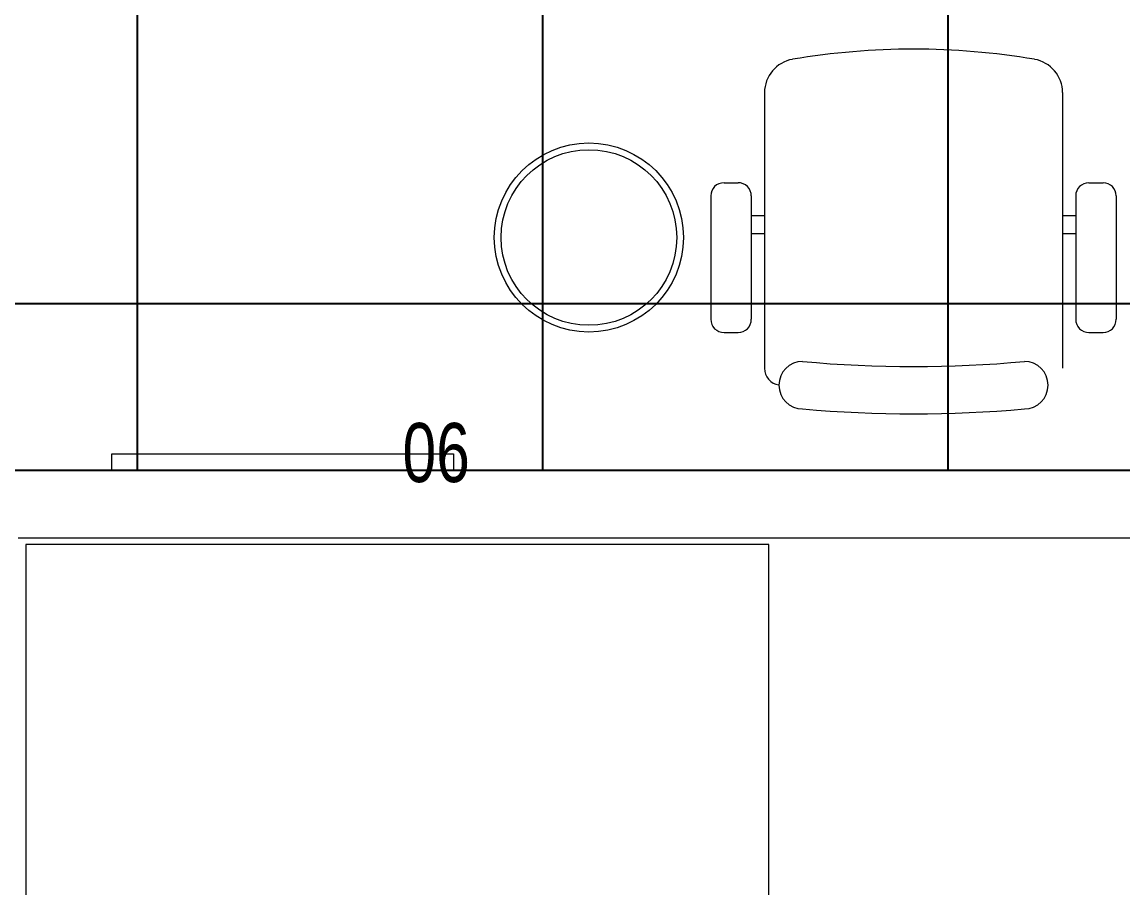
# Model space of a CAD drawing. Header units: inches. Extents: x -12418 to 472786, y -29325 to 19878.
# Drawn here: x 46588 to 48218, y -7465 to -6183 of the extents above; entities that cross this region are included whole.
import ezdxf

# ---------------------------------------------------------------- set-up
doc = ezdxf.new("R2010")
doc.units = ezdxf.units.IN
doc.header["$LTSCALE"] = 25
doc.header["$MEASUREMENT"] = 0
doc.linetypes.add('DASHDOT', pattern=[25.4, 12.7, -6.35, 0, -6.35])
doc.layers.get('0').update_dxf_attribs({"color": 8})
for name, color, linetype, lineweight in [('00-Ground Floor$0$72_EGR_EQP_TAG', 142, 'Continuous', 5), ('00-Ground Floor$0$LOADING', 253, 'Continuous', 5), ('00-Ground Floor$0$NEW Wall', 166, 'Continuous', 5), ('00-Ground Floor$0$Walls', 251, 'Continuous', 5), ('E-LITE-CLNG-CNDT', 6, 'DASHDOT', 35)]:
    doc.layers.add(name, color=color, linetype=linetype, lineweight=lineweight)
doc.layers.add('00-Ground Floor$0$False Ceiling', color=251, linetype='Continuous')
doc.styles.add('00-Ground Floor$0$X3G_ENTITY_257CFD', font='swisscl.ttf', dxfattribs={"height": 200})

# ---------------------------------------------------------------- blocks, each defined once
blk = doc.blocks.new('00-Ground Floor$0$WM00001-P')
at = {"layer": '00-Ground Floor$0$LOADING'}
for radius in [0.14, 0.13]:
    blk.add_circle((0, 0), radius, dxfattribs=at)
blk = doc.blocks.new('*X69')
at = {"color": 0}
for p, q in [((5, 3), (5, 3)), ((5, 3), (5, 3)), ((5, 3), (5, 3)), ((5, 3), (5, 3)), ((5, 3), (5, 3)), ((5, 3), (5, 3)), ((5, 3), (5, 3)), ((5, 3), (5, 3)), ((5, 3), (5, 3)), ((5, 3), (5, 3)), ((5, 3), (5, 3)), ((5, 3), (5, 3)), ((5, 3), (5, 3)), ((5, 3), (5, 3)), ((5, 3), (5, 3)), ((5, 3), (5, 3)), ((5, 3), (5, 3)), ((5, 3), (5, 3)), ((5, 3), (5, 3)), ((5, 3), (5, 3)), ((5, 3), (5, 3)), ((5, 3), (5, 3)), ((5, 3), (5, 3)), ((5, 3), (5, 3)), ((5, 3), (5, 3)), ((5, 3), (5, 3)), ((5, 3), (5, 3)), ((5, 3), (5, 3)), ((5, 3), (5, 3)), ((5, 3), (5, 3)), ((5, 3), (5, 3)), ((5, 3), (5, 3)), ((5, 3), (5, 3)), ((5, 3), (5, 3)), ((5, 3), (5, 3)), ((5, 3), (5, 3)), ((5, 3), (5, 3)), ((5, 3), (5, 3)), ((5, 3), (5, 3)), ((5, 3), (5, 3)), ((5, 3), (5, 3)), ((5, 3), (5, 3)), ((5, 3), (5, 3)), ((5, 3), (5, 3)), ((5, 3), (5, 3)), ((5, 3), (5, 3)), ((5, 3), (5, 3)), ((5, 3), (5, 3)), ((5, 3), (5, 3)), ((5, 3), (5, 3)), ((5, 3), (5, 3)), ((5, 3), (5, 3)), ((5, 3), (5, 3)), ((5, 3), (5, 3)), ((5, 3), (5, 3)), ((5, 3), (5, 3)), ((5, 3), (5, 3)), ((5, 3), (5, 3)), ((5, 3), (5, 3)), ((5, 3), (5, 3)), ((5, 3), (5, 3)), ((5, 3), (5, 3)), ((5, 3), (5, 3)), ((5, 3), (5, 3)), ((5, 3), (5, 3)), ((5, 3), (5, 3)), ((6, 3), (5, 3)), ((5, 3), (5, 3)), ((6, 3), (5, 3)), ((5, 3), (5, 3)), ((6, 3), (5, 3)), ((5, 3), (5, 3)), ((6, 3), (5, 3)), ((5, 3), (5, 3)), ((5, 3), (5, 3)), ((5, 3), (5, 3)), ((5, 3), (5, 3)), ((5, 3), (5, 3)), ((5, 3), (5, 3)), ((5, 3), (5, 3)), ((5, 3), (5, 3)), ((5, 3), (5, 3)), ((5, 3), (5, 3)), ((5, 3), (5, 3)), ((5, 3), (5, 3)), ((5, 3), (5, 3)), ((5, 3), (5, 3)), ((5, 3), (5, 3)), ((5, 3), (5, 3)), ((5, 3), (5, 3)), ((5, 3), (5, 3)), ((5, 3), (5, 3)), ((5, 3), (5, 3)), ((5, 3), (5, 3)), ((5, 3), (5, 3)), ((5, 3), (5, 3)), ((6, 3), (6, 3)), ((6, 3), (6, 3)), ((6, 3), (6, 3)), ((6, 3), (6, 3)), ((6, 3), (6, 3)), ((6, 3), (6, 3)), ((6, 3), (6, 3)), ((6, 3), (6, 3)), ((6, 3), (6, 3)), ((6, 3), (6, 3)), ((6, 3), (6, 3)), ((6, 3), (6, 3)), ((6, 3), (6, 3)), ((6, 3), (6, 3)), ((6, 3), (6, 3)), ((6, 3), (6, 3)), ((6, 3), (6, 3)), ((6, 3), (6, 3)), ((6, 3), (6, 3)), ((6, 3), (6, 3)), ((6, 3), (6, 3)), ((6, 3), (6, 3)), ((6, 3), (6, 3)), ((6, 3), (6, 3)), ((6, 3), (6, 3)), ((6, 3), (6, 3)), ((6, 3), (6, 3)), ((6, 3), (6, 3)), ((6, 3), (6, 3)), ((6, 3), (6, 3)), ((6, 3), (6, 3)), ((6, 3), (6, 3)), ((6, 3), (6, 3)), ((6, 3), (6, 3)), ((6, 3), (6, 3)), ((6, 3), (6, 3)), ((6, 3), (6, 3)), ((6, 3), (6, 3)), ((6, 3), (6, 3)), ((6, 3), (6, 3)), ((6, 3), (6, 3)), ((6, 3), (6, 3)), ((6, 3), (6, 3)), ((6, 3), (6, 3)), ((6, 3), (6, 3)), ((6, 3), (6, 3)), ((6, 3), (6, 3)), ((6, 3), (6, 3)), ((6, 3), (6, 3)), ((6, 3), (6, 3)), ((6, 3), (6, 3)), ((6, 3), (6, 3)), ((6, 3), (6, 3)), ((6, 3), (6, 3)), ((6, 3), (6, 3)), ((6, 3), (6, 3)), ((6, 3), (6, 3)), ((6, 3), (6, 3)), ((6, 3), (6, 3)), ((6, 3), (6, 3)), ((6, 3), (6, 3)), ((6, 3), (6, 3)), ((6, 3), (6, 3)), ((6, 3), (6, 3)), ((6, 3), (6, 3)), ((6, 3), (6, 3)), ((6, 3), (6, 3)), ((6, 3), (6, 3)), ((6, 3), (6, 3)), ((6, 3), (6, 3)), ((6, 3), (6, 3)), ((6, 3), (6, 3)), ((6, 3), (6, 3)), ((6, 3), (6, 3)), ((6, 3), (6, 3)), ((6, 3), (6, 3)), ((6, 3), (6, 3)), ((6, 3), (6, 3)), ((6, 3), (6, 3)), ((6, 3), (6, 3)), ((6, 3), (6, 3)), ((6, 3), (6, 3)), ((6, 3), (6, 3)), ((6, 3), (6, 3)), ((6, 3), (6, 3)), ((6, 3), (6, 3)), ((6, 3), (6, 3)), ((6, 3), (6, 3)), ((6, 3), (6, 3)), ((6, 3), (6, 3)), ((6, 3), (6, 3)), ((6, 3), (6, 3)), ((6, 3), (6, 3)), ((6, 3), (6, 3)), ((6, 3), (6, 3)), ((6, 3), (6, 3)), ((6, 3), (6, 3)), ((6, 3), (6, 3)), ((6, 3), (6, 3)), ((6, 3), (6, 3)), ((6, 3), (6, 3)), ((6, 3), (6, 3)), ((6, 3), (6, 3)), ((6, 3), (6, 3)), ((6, 3), (6, 3)), ((6, 3), (6, 3)), ((6, 3), (6, 3)), ((6, 3), (6, 3)), ((6, 3), (6, 3)), ((6, 3), (6, 3)), ((6, 3), (6, 3)), ((6, 3), (6, 3)), ((6, 3), (6, 3)), ((6, 3), (6, 3)), ((6, 3), (6, 3)), ((6, 3), (6, 3)), ((6, 3), (6, 3)), ((6, 3), (6, 3)), ((6, 3), (6, 3)), ((6, 3), (6, 3)), ((6, 3), (6, 3)), ((6, 3), (6, 3)), ((6, 3), (6, 3)), ((6, 3), (6, 3)), ((6, 3), (6, 3)), ((6, 3), (6, 3)), ((6, 3), (6, 3)), ((6, 3), (6, 3)), ((6, 3), (6, 3)), ((6, 3), (6, 3)), ((6, 3), (6, 3)), ((6, 3), (6, 3)), ((6, 3), (6, 3)), ((6, 3), (6, 3)), ((6, 3), (6, 3)), ((6, 3), (6, 3)), ((6, 3), (6, 3)), ((6, 3), (6, 3)), ((6, 3), (6, 3)), ((6, 3), (6, 3)), ((6, 3), (6, 3)), ((6, 3), (6, 3)), ((6, 3), (6, 3)), ((6, 3), (6, 3)), ((6, 3), (6, 3)), ((6, 3), (6, 3)), ((6, 3), (6, 3)), ((6, 3), (6, 3)), ((6, 3), (6, 3)), ((6, 3), (6, 3)), ((6, 3), (6, 3)), ((6, 3), (6, 3)), ((6, 3), (6, 3)), ((6, 3), (6, 3)), ((6, 3), (6, 3)), ((6, 3), (6, 3)), ((6, 3), (6, 3)), ((6, 3), (6, 3)), ((6, 3), (6, 3)), ((6, 3), (6, 3)), ((6, 3), (6, 3)), ((6, 3), (6, 3)), ((6, 3), (6, 3)), ((6, 3), (6, 3)), ((6, 3), (6, 3)), ((6, 3), (6, 3)), ((6, 3), (6, 3)), ((6, 3), (6, 3)), ((6, 3), (6, 3)), ((6, 3), (6, 3)), ((6, 3), (6, 3)), ((6, 3), (6, 3)), ((6, 3), (6, 3)), ((6, 3), (6, 3)), ((6, 3), (6, 3)), ((6, 3), (6, 3)), ((6, 3), (6, 3)), ((6, 3), (6, 3)), ((6, 3), (6, 3)), ((6, 3), (6, 3)), ((6, 3), (6, 3)), ((6, 3), (6, 3)), ((6, 3), (6, 3)), ((6, 3), (6, 3)), ((6, 3), (6, 3)), ((6, 3), (6, 3)), ((6, 3), (6, 3)), ((6, 3), (6, 3)), ((6, 3), (6, 3)), ((6, 3), (6, 3)), ((6, 3), (6, 3)), ((6, 3), (6, 3)), ((6, 3), (6, 3)), ((6, 3), (6, 3)), ((6, 3), (6, 3)), ((6, 3), (6, 3)), ((6, 3), (6, 3)), ((6, 3), (6, 3)), ((6, 3), (6, 3)), ((6, 3), (6, 3)), ((6, 3), (6, 3)), ((6, 3), (6, 3)), ((6, 3), (6, 3)), ((6, 3), (6, 3)), ((6, 3), (5, 3)), ((6, 3), (5, 3)), ((6, 3), (5, 3)), ((6, 3), (5, 3)), ((6, 3), (5, 3)), ((6, 3), (6, 3)), ((6, 3), (6, 3)), ((6, 3), (6, 3)), ((6, 3), (6, 3)), ((6, 3), (6, 3)), ((6, 3), (6, 3)), ((6, 3), (6, 3)), ((6, 3), (6, 3)), ((6, 3), (6, 3)), ((6, 3), (6, 3)), ((6, 3), (6, 3)), ((6, 3), (6, 3)), ((6, 3), (6, 3)), ((6, 3), (6, 3)), ((6, 3), (6, 3)), ((6, 3), (6, 3)), ((6, 3), (6, 3)), ((6, 3), (6, 3)), ((6, 3), (6, 3)), ((6, 3), (6, 3)), ((6, 3), (6, 3)), ((6, 3), (6, 3)), ((6, 3), (6, 3)), ((6, 3), (6, 3)), ((6, 3), (6, 3)), ((6, 3), (6, 3)), ((6, 3), (6, 3)), ((6, 3), (6, 3)), ((6, 3), (6, 3)), ((6, 3), (6, 3)), ((6, 3), (6, 3)), ((6, 3), (6, 3)), ((6, 3), (6, 3)), ((6, 3), (6, 3)), ((6, 3), (6, 3)), ((6, 3), (6, 3)), ((6, 3), (6, 3)), ((6, 3), (6, 3)), ((6, 3), (6, 3)), ((6, 3), (6, 3)), ((6, 3), (6, 3)), ((6, 3), (6, 3)), ((6, 3), (6, 3)), ((6, 3), (6, 3)), ((6, 3), (6, 3)), ((6, 3), (6, 3)), ((6, 3), (6, 3)), ((6, 3), (6, 3)), ((6, 3), (6, 3)), ((6, 3), (6, 3)), ((6, 3), (6, 3)), ((6, 3), (6, 3)), ((6, 3), (6, 3)), ((6, 3), (6, 3)), ((6, 3), (6, 3)), ((6, 3), (6, 3)), ((6, 3), (6, 3)), ((6, 3), (6, 3)), ((6, 3), (6, 3)), ((6, 3), (6, 3)), ((6, 3), (6, 3)), ((6, 3), (6, 3)), ((6, 3), (6, 3)), ((6, 3), (6, 3)), ((6, 3), (6, 3)), ((6, 3), (6, 3)), ((6, 3), (6, 3)), ((6, 3), (6, 3)), ((6, 3), (6, 3)), ((6, 3), (6, 3)), ((6, 3), (6, 3)), ((6, 3), (6, 3)), ((6, 3), (6, 3)), ((6, 3), (6, 3)), ((6, 3), (6, 3)), ((6, 3), (6, 3)), ((6, 3), (6, 3)), ((6, 3), (6, 3)), ((6, 3), (6, 3)), ((6, 3), (6, 3)), ((6, 3), (6, 3)), ((6, 3), (6, 3)), ((6, 3), (6, 3)), ((6, 3), (6, 3)), ((6, 3), (6, 3)), ((6, 3), (6, 3)), ((6, 3), (6, 3)), ((6, 3), (6, 3)), ((6, 3), (6, 3)), ((6, 3), (6, 3)), ((6, 3), (6, 3)), ((6, 3), (6, 3)), ((6, 3), (6, 3)), ((6, 3), (6, 3)), ((6, 3), (6, 3)), ((6, 3), (6, 3)), ((6, 3), (6, 3)), ((6, 3), (6, 3)), ((6, 3), (6, 3)), ((6, 3), (6, 3)), ((6, 3), (6, 3)), ((6, 3), (6, 3)), ((6, 3), (6, 3)), ((6, 3), (6, 3)), ((6, 3), (6, 3)), ((6, 3), (6, 3)), ((6, 3), (6, 3)), ((6, 3), (6, 3)), ((6, 3), (6, 3)), ((6, 3), (6, 3)), ((6, 3), (6, 3)), ((6, 3), (6, 3)), ((6, 3), (6, 3)), ((6, 3), (6, 3)), ((6, 3), (6, 3)), ((6, 3), (6, 3)), ((6, 3), (6, 3)), ((6, 3), (6, 3)), ((6, 3), (6, 3)), ((6, 3), (6, 3)), ((6, 3), (6, 3)), ((6, 3), (6, 3)), ((6, 3), (6, 3)), ((6, 3), (6, 3)), ((6, 3), (6, 3)), ((6, 3), (6, 3)), ((6, 3), (6, 3)), ((6, 3), (6, 3)), ((6, 3), (6, 3)), ((6, 3), (6, 3)), ((6, 3), (6, 3)), ((6, 3), (6, 3)), ((6, 3), (6, 3)), ((6, 3), (6, 3)), ((6, 3), (6, 3)), ((6, 3), (6, 3)), ((6, 3), (6, 3)), ((6, 3), (6, 3)), ((6, 3), (6, 3)), ((6, 3), (6, 3)), ((6, 3), (6, 3)), ((6, 3), (6, 3)), ((6, 3), (6, 3)), ((6, 3), (6, 3)), ((6, 3), (6, 3)), ((6, 3), (6, 3)), ((6, 3), (6, 3)), ((6, 3), (6, 3)), ((6, 3), (6, 3)), ((6, 3), (6, 3)), ((6, 3), (6, 3)), ((6, 3), (6, 3)), ((6, 3), (6, 3)), ((6, 3), (6, 3)), ((6, 3), (6, 3)), ((6, 3), (6, 3)), ((6, 3), (6, 3)), ((6, 3), (6, 3)), ((6, 3), (6, 3)), ((6, 3), (6, 3)), ((6, 3), (6, 3)), ((6, 3), (6, 3)), ((6, 3), (6, 3)), ((6, 3), (6, 3)), ((6, 3), (6, 3)), ((6, 3), (6, 3)), ((6, 3), (6, 3)), ((6, 3), (6, 3)), ((6, 3), (6, 3)), ((6, 3), (6, 3)), ((6, 3), (6, 3)), ((6, 3), (6, 3)), ((6, 3), (6, 3)), ((6, 3), (6, 3)), ((6, 3), (6, 3)), ((6, 3), (6, 3)), ((6, 3), (6, 3)), ((6, 3), (6, 3)), ((6, 3), (6, 3)), ((6, 3), (6, 3)), ((6, 3), (6, 3)), ((6, 3), (6, 3)), ((6, 3), (6, 3)), ((6, 3), (6, 3)), ((6, 3), (6, 3)), ((6, 3), (6, 3)), ((6, 3), (6, 3)), ((6, 3), (6, 3)), ((6, 3), (6, 3)), ((6, 3), (6, 3)), ((6, 3), (6, 3)), ((6, 3), (6, 3)), ((6, 3), (6, 3)), ((6, 3), (6, 3)), ((6, 3), (6, 3)), ((6, 3), (6, 3)), ((6, 3), (6, 3)), ((6, 3), (6, 3)), ((6, 3), (6, 3)), ((6, 3), (6, 3)), ((6, 3), (6, 3)), ((6, 3), (6, 3)), ((6, 3), (6, 3)), ((6, 3), (6, 3)), ((6, 3), (6, 3)), ((6, 3), (6, 3)), ((6, 3), (6, 3)), ((6, 3), (6, 3)), ((6, 3), (6, 3)), ((6, 3), (6, 3)), ((6, 3), (6, 3)), ((6, 3), (6, 3)), ((6, 3), (6, 3)), ((6, 3), (6, 3)), ((6, 3), (6, 3)), ((6, 3), (6, 3)), ((6, 3), (6, 3)), ((6, 3), (6, 3)), ((6, 3), (6, 3)), ((6, 3), (6, 3)), ((6, 3), (6, 3)), ((6, 3), (6, 3)), ((6, 3), (6, 3)), ((6, 3), (6, 3)), ((6, 3), (6, 3)), ((6, 3), (6, 3)), ((6, 3), (6, 3)), ((6, 3), (6, 3)), ((6, 3), (6, 3)), ((6, 3), (6, 3)), ((6, 3), (6, 3)), ((6, 3), (6, 3)), ((6, 3), (6, 3)), ((6, 3), (6, 3)), ((6, 3), (6, 3)), ((6, 3), (6, 3)), ((6, 3), (6, 3)), ((6, 3), (6, 3)), ((6, 3), (6, 3)), ((6, 3), (6, 3)), ((6, 3), (6, 3)), ((6, 3), (6, 3)), ((6, 3), (6, 3)), ((6, 3), (6, 3)), ((6, 3), (6, 3)), ((6, 3), (6, 3)), ((6, 3), (6, 3)), ((6, 3), (6, 3)), ((6, 3), (6, 3)), ((6, 3), (6, 3)), ((6, 3), (6, 3)), ((6, 3), (6, 3)), ((6, 3), (6, 3)), ((6, 3), (6, 3)), ((6, 3), (6, 3)), ((6, 3), (6, 3)), ((6, 3), (6, 3)), ((6, 3), (6, 3)), ((6, 3), (6, 3)), ((6, 3), (6, 3)), ((6, 3), (6, 3)), ((6, 3), (6, 3)), ((6, 3), (6, 3)), ((6, 3), (6, 3)), ((6, 3), (6, 3)), ((6, 3), (6, 3)), ((6, 3), (6, 3)), ((6, 3), (6, 3)), ((6, 3), (6, 3)), ((6, 3), (6, 3)), ((6, 3), (6, 3)), ((6, 3), (6, 3)), ((6, 3), (6, 3)), ((6, 3), (6, 3)), ((6, 3), (6, 3)), ((6, 3), (6, 3)), ((6, 3), (6, 3)), ((6, 3), (6, 3)), ((6, 3), (6, 3)), ((6, 3), (6, 3)), ((6, 3), (6, 3)), ((6, 3), (6, 3)), ((6, 3), (6, 3)), ((6, 3), (6, 3)), ((6, 3), (6, 3)), ((6, 3), (6, 3)), ((6, 3), (6, 3)), ((6, 3), (6, 3)), ((6, 3), (6, 3)), ((6, 3), (6, 3)), ((6, 3), (6, 3)), ((6, 3), (6, 3)), ((6, 3), (6, 3)), ((6, 3), (6, 3)), ((6, 3), (6, 3)), ((6, 3), (6, 3)), ((6, 3), (6, 3)), ((6, 3), (6, 3)), ((6, 3), (6, 3)), ((6, 3), (6, 3)), ((6, 3), (6, 3)), ((6, 3), (6, 3)), ((6, 3), (6, 3)), ((6, 3), (6, 3)), ((6, 3), (6, 3)), ((6, 3), (6, 3)), ((6, 3), (6, 3)), ((6, 3), (6, 3)), ((6, 3), (6, 3)), ((6, 3), (6, 3)), ((6, 3), (6, 3)), ((6, 3), (6, 3)), ((6, 3), (6, 3)), ((6, 3), (6, 3)), ((6, 3), (6, 3)), ((6, 3), (6, 3)), ((6, 3), (6, 3))]:
    blk.add_line(p, q, dxfattribs=at)
blk = doc.blocks.new('*X70')
at = {"color": 0}
for p, q in [((13, 1), (13, 1)), ((13, 1), (13, 1)), ((13, 1), (13, 1)), ((13, 1), (13, 1)), ((13, 1), (13, 1)), ((13, 1), (13, 1)), ((13, 1), (13, 1)), ((13, 1), (13, 1)), ((13, 1), (13, 1)), ((13, 1), (13, 1)), ((13, 1), (13, 1)), ((13, 1), (13, 1)), ((13, 1), (13, 1)), ((13, 1), (13, 1)), ((13, 1), (13, 1)), ((13, 1), (14, 1)), ((13, 1), (14, 1)), ((13, 1), (14, 1)), ((13, 1), (13, 1)), ((13, 1), (13, 1)), ((13, 1), (13, 1)), ((13, 1), (13, 1)), ((13, 1), (13, 1)), ((13, 1), (13, 1)), ((13, 1), (13, 1)), ((13, 1), (13, 1)), ((13, 1), (13, 1)), ((13, 1), (13, 1)), ((13, 1), (13, 1)), ((13, 1), (13, 1)), ((13, 1), (13, 1)), ((13, 1), (13, 1)), ((13, 1), (13, 1)), ((13, 1), (13, 1)), ((13, 1), (13, 1)), ((13, 1), (13, 1)), ((13, 1), (13, 1)), ((13, 1), (13, 1)), ((13, 1), (13, 1)), ((13, 1), (13, 1)), ((13, 1), (13, 1)), ((13, 1), (13, 1)), ((13, 1), (13, 1)), ((13, 1), (13, 1)), ((13, 1), (13, 1)), ((13, 1), (13, 1)), ((13, 1), (13, 1)), ((13, 1), (13, 1)), ((13, 1), (13, 1)), ((13, 1), (13, 1)), ((13, 1), (13, 1)), ((13, 1), (13, 1)), ((13, 1), (13, 1)), ((13, 1), (13, 1)), ((13, 1), (13, 1)), ((13, 1), (13, 1)), ((13, 1), (13, 1)), ((13, 1), (13, 1)), ((13, 1), (13, 1)), ((13, 1), (13, 1)), ((13, 1), (13, 1)), ((13, 1), (13, 1)), ((13, 1), (13, 1)), ((13, 1), (13, 1)), ((13, 1), (13, 1)), ((13, 1), (13, 1)), ((13, 1), (13, 1)), ((13, 1), (13, 1)), ((13, 1), (13, 1)), ((13, 1), (13, 1)), ((13, 1), (13, 1)), ((13, 1), (13, 1)), ((13, 1), (13, 1)), ((13, 1), (13, 1)), ((13, 1), (13, 1)), ((13, 1), (13, 1)), ((13, 1), (13, 1)), ((13, 1), (13, 1)), ((13, 1), (13, 1)), ((13, 1), (13, 1)), ((13, 1), (13, 1)), ((13, 1), (13, 1)), ((13, 1), (13, 1)), ((13, 1), (13, 1)), ((13, 1), (13, 1)), ((13, 1), (13, 1)), ((13, 1), (13, 1)), ((13, 1), (13, 1)), ((13, 1), (13, 1)), ((13, 1), (13, 1)), ((13, 1), (13, 1)), ((13, 1), (13, 1)), ((13, 1), (13, 1)), ((13, 1), (13, 1)), ((13, 1), (13, 1)), ((13, 1), (13, 1)), ((13, 1), (13, 1)), ((13, 1), (13, 1)), ((13, 1), (13, 1)), ((13, 1), (13, 1)), ((13, 1), (13, 1)), ((13, 1), (13, 1)), ((13, 1), (13, 1)), ((13, 1), (13, 1)), ((13, 1), (13, 1)), ((13, 1), (13, 1)), ((13, 1), (13, 1)), ((13, 1), (13, 1)), ((13, 1), (13, 1)), ((13, 1), (13, 1)), ((13, 1), (13, 1)), ((13, 1), (13, 1)), ((13, 1), (13, 1)), ((13, 1), (13, 1)), ((13, 1), (13, 1)), ((13, 1), (13, 1)), ((13, 1), (13, 1)), ((13, 1), (13, 1)), ((13, 1), (13, 1)), ((13, 1), (13, 1)), ((13, 1), (13, 1)), ((13, 1), (13, 1)), ((13, 1), (13, 1)), ((13, 1), (14, 1)), ((13, 0), (13, 0)), ((13, 0), (13, 0)), ((13, 0), (13, 0)), ((13, 0), (13, 0)), ((13, 0), (13, 0)), ((13, 0), (13, 0)), ((13, 0), (13, 0)), ((13, 0), (13, 0)), ((13, 0), (13, 0)), ((13, 0), (13, 0)), ((13, 0), (13, 0)), ((13, 0), (13, 0)), ((13, 0), (13, 0)), ((13, 0), (13, 0)), ((13, 0), (13, 0)), ((13, 0), (13, 0)), ((13, 0), (13, 0)), ((13, 0), (13, 0)), ((13, 0), (13, 0)), ((13, 0), (13, 0)), ((13, 0), (13, 0)), ((13, 0), (13, 0)), ((13, 0), (13, 0)), ((13, 0), (13, 0)), ((13, 0), (13, 0)), ((13, 0), (13, 0)), ((13, 0), (13, 0)), ((13, 0), (13, 0)), ((13, 0), (13, 0)), ((13, 0), (13, 0)), ((13, 0), (13, 0)), ((13, 0), (13, 0)), ((13, 0), (13, 0)), ((13, 0), (13, 0)), ((13, 0), (13, 0)), ((13, 0), (13, 0)), ((13, 0), (13, 0)), ((13, 0), (13, 0)), ((13, 0), (13, 0)), ((13, 0), (13, 0)), ((13, 0), (13, 0)), ((13, 0), (13, 0)), ((13, 0), (13, 0)), ((13, 0), (13, 0)), ((13, 0), (13, 0)), ((13, 0), (13, 0)), ((13, 0), (13, 0)), ((13, 0), (13, 0)), ((13, 0), (14, 0)), ((13, 0), (14, 0)), ((13, 0), (13, 0)), ((13, 0), (14, 0)), ((14, 1), (14, 1)), ((14, 1), (14, 1)), ((14, 1), (14, 1)), ((14, 1), (14, 1)), ((14, 1), (14, 1)), ((14, 1), (14, 1)), ((14, 1), (14, 1)), ((14, 1), (14, 1)), ((14, 1), (14, 1)), ((14, 1), (14, 1)), ((14, 1), (14, 1)), ((14, 1), (14, 1)), ((14, 1), (14, 1)), ((14, 1), (14, 1)), ((14, 1), (14, 1)), ((14, 1), (14, 1)), ((14, 1), (14, 1)), ((14, 1), (14, 1)), ((14, 1), (14, 1)), ((14, 1), (14, 1)), ((14, 1), (14, 1)), ((14, 1), (14, 1)), ((14, 1), (14, 1)), ((14, 1), (14, 1)), ((14, 1), (14, 1)), ((14, 1), (14, 1)), ((14, 1), (14, 1)), ((14, 1), (14, 1)), ((14, 1), (14, 1)), ((14, 1), (14, 1)), ((14, 1), (14, 1)), ((14, 1), (14, 1)), ((14, 1), (14, 1)), ((14, 1), (14, 1)), ((14, 1), (14, 1)), ((14, 1), (14, 1)), ((14, 1), (14, 1)), ((14, 1), (14, 1)), ((14, 1), (14, 1)), ((14, 1), (14, 1)), ((14, 1), (14, 1)), ((14, 1), (14, 1)), ((14, 1), (14, 1)), ((14, 1), (14, 1)), ((14, 1), (14, 1)), ((14, 1), (14, 1)), ((14, 1), (14, 1)), ((14, 1), (14, 1)), ((14, 1), (14, 1)), ((14, 1), (14, 1)), ((14, 1), (14, 1)), ((14, 1), (14, 1)), ((14, 1), (14, 1)), ((14, 1), (14, 1)), ((14, 1), (14, 1)), ((14, 1), (14, 1)), ((14, 1), (14, 1)), ((14, 1), (14, 1)), ((14, 1), (14, 1)), ((14, 1), (14, 1)), ((14, 1), (14, 1)), ((14, 1), (14, 1)), ((14, 1), (14, 1)), ((14, 1), (14, 1)), ((14, 1), (14, 1)), ((14, 1), (14, 1)), ((14, 1), (14, 1)), ((14, 1), (14, 1)), ((14, 1), (14, 1)), ((14, 1), (14, 1)), ((14, 1), (14, 1)), ((14, 1), (14, 1)), ((14, 1), (14, 1)), ((14, 1), (14, 1)), ((14, 1), (14, 1)), ((14, 1), (14, 1)), ((14, 1), (14, 1)), ((14, 1), (14, 1)), ((14, 1), (14, 1)), ((14, 1), (14, 1)), ((14, 1), (14, 1)), ((14, 1), (14, 1)), ((14, 1), (14, 1)), ((14, 1), (14, 1)), ((14, 1), (14, 1)), ((14, 1), (14, 1)), ((14, 1), (14, 1)), ((14, 1), (14, 1)), ((14, 1), (14, 1)), ((14, 1), (14, 1)), ((14, 1), (14, 1)), ((14, 1), (14, 1)), ((14, 1), (14, 1)), ((14, 1), (14, 1)), ((14, 0), (14, 0)), ((14, 0), (14, 0)), ((14, 0), (14, 0)), ((14, 0), (14, 0)), ((14, 0), (14, 0)), ((14, 0), (14, 0)), ((14, 0), (14, 0)), ((14, 0), (14, 0)), ((14, 0), (14, 0)), ((14, 0), (14, 0)), ((14, 0), (14, 0)), ((14, 0), (14, 0)), ((14, 0), (14, 0)), ((14, 0), (14, 0)), ((14, 0), (14, 0)), ((14, 0), (14, 0)), ((14, 0), (14, 0)), ((14, 0), (14, 0)), ((14, 0), (14, 0)), ((14, 0), (14, 0)), ((14, 0), (14, 0)), ((14, 0), (14, 0)), ((14, 0), (14, 0)), ((14, 0), (14, 0)), ((14, 0), (14, 0)), ((14, 0), (14, 0)), ((14, 0), (14, 0)), ((14, 0), (14, 0)), ((14, 0), (14, 0)), ((14, 0), (14, 0)), ((14, 0), (14, 0)), ((14, 0), (14, 0)), ((14, 0), (14, 0)), ((14, 0), (14, 0)), ((14, 0), (14, 0)), ((14, 0), (14, 0)), ((14, 0), (14, 0)), ((14, 0), (14, 0)), ((14, 0), (14, 0)), ((14, 0), (14, 0)), ((14, 0), (14, 0)), ((14, 0), (14, 0)), ((14, 0), (14, 0)), ((14, 0), (14, 0)), ((14, 0), (14, 0)), ((14, 0), (14, 0)), ((14, 0), (14, 0)), ((14, 0), (14, 0)), ((13, 0), (13, 0)), ((13, 0), (14, 0)), ((13, 0), (13, 0)), ((13, 0), (14, 0)), ((13, 0), (13, 0)), ((13, 0), (14, 0)), ((13, 0), (13, 0)), ((13, 0), (13, 0)), ((13, 0), (13, 0)), ((13, 0), (13, 0)), ((13, 0), (14, 0)), ((13, 0), (13, 0)), ((13, 0), (14, 0)), ((13, 0), (13, 0)), ((13, 0), (14, 0)), ((13, 0), (13, 0)), ((13, 0), (14, 0)), ((13, 0), (13, 0)), ((13, 0), (14, 0)), ((13, 0), (13, 0)), ((13, 0), (14, 0)), ((13, 0), (13, 0)), ((13, 0), (14, 0)), ((13, 0), (13, 0)), ((13, 0), (13, 0)), ((13, 0), (13, 0)), ((13, 0), (14, 0)), ((13, 0), (13, 0)), ((13, 0), (14, 0)), ((13, 0), (13, 0)), ((13, 0), (14, 0)), ((13, 0), (13, 0)), ((13, 0), (14, 0)), ((13, 0), (13, 0)), ((13, 0), (13, 0)), ((13, 0), (13, 0)), ((13, 0), (13, 0)), ((13, 0), (13, 0)), ((13, 0), (13, 0)), ((13, 0), (13, 0)), ((13, 0), (13, 0)), ((13, 0), (13, 0)), ((13, 0), (13, 0)), ((13, 0), (13, 0)), ((13, 0), (13, 0)), ((13, 0), (13, 0)), ((13, 0), (13, 0)), ((13, 0), (13, 0)), ((13, 0), (13, 0)), ((13, 0), (13, 0)), ((13, 0), (13, 0)), ((13, 0), (13, 0)), ((13, 0), (13, 0)), ((13, 0), (13, 0)), ((13, 0), (13, 0)), ((13, 0), (13, 0)), ((13, 0), (13, 0)), ((13, 0), (13, 0)), ((13, 0), (13, 0)), ((13, 0), (13, 0)), ((13, 0), (13, 0)), ((13, 0), (13, 0)), ((13, 0), (13, 0)), ((13, 0), (13, 0)), ((13, -1), (13, -1)), ((13, -1), (13, -1)), ((13, -1), (13, -1)), ((13, -1), (13, -1)), ((13, -1), (13, -1)), ((13, -1), (14, -1)), ((13, -1), (13, -1)), ((14, 0), (14, 0)), ((14, 0), (14, 0)), ((14, 0), (14, 0)), ((14, 0), (14, 0)), ((14, 0), (14, 0)), ((14, 0), (14, 0)), ((14, 0), (14, 0)), ((14, 0), (14, 0)), ((14, 0), (14, 0)), ((14, 0), (14, 0)), ((14, 0), (14, 0)), ((14, 0), (14, 0)), ((14, 0), (14, 0)), ((14, 0), (14, 0)), ((14, 0), (14, 0)), ((13, 0), (14, 0)), ((14, 0), (14, 0)), ((14, 0), (14, 0)), ((14, 0), (14, 0)), ((14, 0), (14, 0)), ((14, 0), (14, 0)), ((14, 0), (14, 0)), ((14, 0), (14, 0)), ((14, 0), (14, 0)), ((14, 0), (14, 0)), ((14, 0), (14, 0)), ((14, 0), (14, 0)), ((14, 0), (14, 0)), ((14, 0), (14, 0)), ((14, 0), (14, 0)), ((14, 0), (14, 0)), ((14, 0), (14, 0)), ((14, 0), (14, 0)), ((14, 0), (14, 0)), ((14, 0), (14, 0)), ((14, 0), (14, 0)), ((14, 0), (14, 0)), ((14, 0), (14, 0)), ((14, 0), (14, 0)), ((14, 0), (14, 0)), ((14, 0), (14, 0)), ((14, 0), (14, 0)), ((14, 0), (14, 0)), ((14, 0), (14, 0)), ((14, 0), (14, 0)), ((14, 0), (14, 0)), ((14, 0), (14, 0)), ((14, 0), (14, 0)), ((14, 0), (14, 0)), ((14, 0), (14, 0)), ((14, -1), (14, -1)), ((14, -1), (14, -1)), ((14, -1), (14, -1)), ((14, -1), (14, -1)), ((14, -1), (14, -1))]:
    blk.add_line(p, q, dxfattribs=at)
blk = doc.blocks.new('00-Ground Floor$0$GF21018-P')
at = {"color": 0}
for p, q in [((-0.2207, 0.4756), (-0.2207, 0.0675)), ((0.2205, 0.4756), (0.2205, 0.0675)), ((-0.2806, 0.3422), (-0.2598, 0.3422)), ((0.2596, 0.3422), (0.2804, 0.3422)), ((-0.3002, 0.3226), (-0.3002, 0.14)), ((-0.2402, 0.3226), (-0.2402, 0.14)), ((0.24, 0.3226), (0.24, 0.14)), ((0.3, 0.3226), (0.3, 0.14)), ((-0.2402, 0.2937), (-0.2207, 0.2937)), ((0.2205, 0.2937), (0.24, 0.2937)), ((-0.2402, 0.2671), (-0.2207, 0.2671)), ((0.2205, 0.2671), (0.24, 0.2671)), ((-0.2806, 0.1204), (-0.2598, 0.1204)), ((0.2596, 0.1204), (0.2804, 0.1204))]:
    blk.add_line(p, q, dxfattribs=at)
for points in [[(0.24, 0.2937), (0.24, 0.2937), (0.24, 0.2937), (0.24, 0.2937), (0.24, 0.2937), (0.24, 0.2937), (0.24, 0.2937), (0.24, 0.2937), (0.24, 0.2937), (0.24, 0.2937), (0.24, 0.2937), (0.24, 0.2937), (0.24, 0.2937), (0.24, 0.2937), (0.24, 0.2937), (0.24, 0.2937), (0.24, 0.2937), (0.24, 0.2937), (0.24, 0.2937), (0.24, 0.2937), (0.24, 0.2937), (0.24, 0.2937), (0.24, 0.2937), (0.24, 0.2937), (0.24, 0.2937), (0.24, 0.2937), (0.24, 0.2937), (0.24, 0.2937), (0.24, 0.2937), (0.24, 0.2937), (0.24, 0.2937), (0.24, 0.2937), (0.24, 0.2937), (0.24, 0.2937), (0.24, 0.2937), (0.24, 0.2937), (0.24, 0.2937), (0.24, 0.2937), (0.24, 0.2937), (0.24, 0.2937), (0.24, 0.2937), (0.24, 0.2937), (0.24, 0.2937), (0.24, 0.2937), (0.24, 0.2937), (0.24, 0.2937), (0.24, 0.2937), (0.24, 0.2937), (0.24, 0.2937), (0.24, 0.2937), (0.24, 0.2937), (0.24, 0.2937), (0.24, 0.2937), (0.24, 0.2937), (0.24, 0.2937), (0.24, 0.2937), (0.24, 0.2937), (0.24, 0.2937), (0.24, 0.2937), (0.24, 0.2937), (0.24, 0.2937), (0.24, 0.2937), (0.24, 0.2937), (0.24, 0.2937), (0.24, 0.2937), (0.24, 0.2937), (0.24, 0.2937), (0.24, 0.2937), (0.24, 0.2937), (0.24, 0.2937), (0.24, 0.2937), (0.24, 0.2937), (0.24, 0.2937), (0.24, 0.2937), (0.24, 0.2937), (0.24, 0.2937), (0.24, 0.2937), (0.24, 0.2937), (0.24, 0.2937), (0.24, 0.2937), (0.24, 0.2937), (0.24, 0.2937), (0.24, 0.2937), (0.24, 0.2937), (0.24, 0.2937), (0.24, 0.2937), (0.24, 0.2937), (0.24, 0.2937), (0.24, 0.2937), (0.24, 0.2937), (0.24, 0.2937), (0.24, 0.2937), (0.24, 0.2937), (0.24, 0.2937), (0.24, 0.2937), (0.24, 0.2937), (0.24, 0.2937), (0.24, 0.2937), (0.24, 0.2937), (0.24, 0.2937), (0.24, 0.2937), (0.24, 0.2937), (0.24, 0.2937), (0.24, 0.2937), (0.24, 0.2937), (0.24, 0.2937), (0.24, 0.2937), (0.24, 0.2937), (0.24, 0.2937), (0.24, 0.2937), (0.24, 0.2937), (0.24, 0.2937), (0.24, 0.2937), (0.24, 0.2937), (0.24, 0.2937), (0.24, 0.2937), (0.24, 0.2937), (0.24, 0.2937), (0.24, 0.2937), (0.24, 0.2937), (0.24, 0.2937), (0.24, 0.2937), (0.24, 0.2937), (0.24, 0.2937), (0.24, 0.2937), (0.24, 0.2937), (0.24, 0.2937), (0.24, 0.2937), (0.24, 0.2937), (0.24, 0.2937), (0.24, 0.2937), (0.24, 0.2937), (0.24, 0.2937), (0.24, 0.2937), (0.24, 0.2937), (0.24, 0.2937), (0.24, 0.2937), (0.24, 0.2937), (0.24, 0.2937), (0.24, 0.2937), (0.24, 0.2937), (0.24, 0.2937), (0.24, 0.2937), (0.24, 0.2937), (0.24, 0.2937), (0.24, 0.2937), (0.24, 0.2937), (0.24, 0.2937), (0.24, 0.2937), (0.24, 0.2937), (0.24, 0.2937), (0.24, 0.2937), (0.24, 0.2937), (0.24, 0.2937), (0.24, 0.2937), (0.24, 0.2937), (0.24, 0.2937), (0.24, 0.2937), (0.24, 0.2937), (0.24, 0.2937), (0.24, 0.2937), (0.24, 0.2937), (0.24, 0.2937), (0.24, 0.2937), (0.24, 0.2937), (0.24, 0.2937), (0.24, 0.2937), (0.24, 0.2937), (0.24, 0.2937), (0.24, 0.2937), (0.24, 0.2937), (0.24, 0.2937), (0.24, 0.2937), (0.24, 0.2937), (0.24, 0.2937), (0.24, 0.2937), (0.24, 0.2937), (0.24, 0.2937), (0.24, 0.2937), (0.24, 0.2937), (0.24, 0.2937), (0.24, 0.2937), (0.24, 0.2937), (0.24, 0.2937), (0.24, 0.2937), (0.24, 0.2937), (0.24, 0.2937), (0.24, 0.2937), (0.24, 0.2937), (0.24, 0.2937), (0.24, 0.2937), (0.24, 0.2937), (0.24, 0.2937), (0.24, 0.2937), (0.24, 0.2937), (0.24, 0.2937), (0.24, 0.2937), (0.24, 0.2937), (0.24, 0.2937), (0.24, 0.2937), (0.24, 0.2937), (0.24, 0.2937), (0.24, 0.2937), (0.24, 0.2937), (0.24, 0.2937), (0.24, 0.2937), (0.24, 0.2937), (0.24, 0.2937), (0.24, 0.2937), (0.24, 0.2937), (0.24, 0.2937), (0.24, 0.2937), (0.24, 0.2937), (0.24, 0.2937), (0.24, 0.2937), (0.24, 0.2937), (0.24, 0.2937), (0.24, 0.2937), (0.24, 0.2937), (0.24, 0.2937), (0.24, 0.2937), (0.24, 0.2937), (0.24, 0.2937), (0.24, 0.2937), (0.24, 0.2937), (0.24, 0.2937), (0.24, 0.2937), (0.24, 0.2937), (0.24, 0.2937), (0.24, 0.2937), (0.24, 0.2937), (0.24, 0.2937), (0.24, 0.2937), (0.24, 0.2937), (0.24, 0.2937), (0.24, 0.2937), (0.24, 0.2937), (0.24, 0.2937), (0.24, 0.2937), (0.24, 0.2937), (0.24, 0.2937), (0.24, 0.2937), (0.24, 0.2937), (0.24, 0.2937), (0.24, 0.2937), (0.24, 0.2937), (0.24, 0.2937), (0.24, 0.2937), (0.24, 0.2937), (0.24, 0.2937), (0.24, 0.2937), (0.24, 0.2937), (0.24, 0.2937), (0.24, 0.2937), (0.24, 0.2937), (0.24, 0.2937), (0.24, 0.2937), (0.24, 0.2937), (0.24, 0.2937), (0.24, 0.2937), (0.24, 0.2937), (0.24, 0.2937), (0.24, 0.2937), (0.24, 0.2937), (0.24, 0.2937), (0.24, 0.2937), (0.24, 0.2937), (0.24, 0.2937), (0.24, 0.2937), (0.24, 0.2937), (0.24, 0.2937), (0.24, 0.2937), (0.24, 0.2937), (0.24, 0.2937), (0.24, 0.2937), (0.24, 0.2937), (0.24, 0.2937)], [(0.24, 0.2937), (0.24, 0.2937), (0.24, 0.2937), (0.24, 0.2937), (0.24, 0.2937), (0.24, 0.2937), (0.24, 0.2937), (0.24, 0.2937), (0.24, 0.2937), (0.24, 0.2937), (0.24, 0.2937), (0.24, 0.2937), (0.24, 0.2937), (0.24, 0.2937), (0.24, 0.2937), (0.24, 0.2937), (0.24, 0.2937), (0.24, 0.2937), (0.24, 0.2937), (0.24, 0.2937), (0.24, 0.2937), (0.24, 0.2937), (0.24, 0.2937), (0.24, 0.2937), (0.24, 0.2937), (0.24, 0.2937), (0.24, 0.2937), (0.24, 0.2937), (0.24, 0.2937), (0.24, 0.2937), (0.24, 0.2937), (0.24, 0.2937), (0.24, 0.2937), (0.24, 0.2937), (0.24, 0.2937), (0.24, 0.2937), (0.24, 0.2937), (0.24, 0.2937), (0.24, 0.2937), (0.24, 0.2937), (0.24, 0.2937), (0.24, 0.2937), (0.24, 0.2937), (0.24, 0.2937), (0.24, 0.2937), (0.24, 0.2937), (0.24, 0.2937), (0.24, 0.2937), (0.24, 0.2937), (0.24, 0.2937), (0.24, 0.2937), (0.24, 0.2937), (0.24, 0.2937), (0.24, 0.2937), (0.24, 0.2937), (0.24, 0.2937), (0.24, 0.2937), (0.24, 0.2937), (0.24, 0.2937), (0.24, 0.2937), (0.24, 0.2937), (0.24, 0.2937), (0.24, 0.2937), (0.24, 0.2937), (0.24, 0.2937), (0.24, 0.2937), (0.24, 0.2937), (0.24, 0.2937), (0.24, 0.2937), (0.24, 0.2937), (0.24, 0.2937), (0.24, 0.2937), (0.24, 0.2937), (0.24, 0.2937), (0.24, 0.2937), (0.24, 0.2937), (0.24, 0.2937), (0.24, 0.2937), (0.24, 0.2937), (0.24, 0.2937), (0.24, 0.2937), (0.24, 0.2937), (0.24, 0.2937), (0.24, 0.2937), (0.24, 0.2937), (0.24, 0.2937), (0.24, 0.2937), (0.24, 0.2937), (0.24, 0.2937), (0.24, 0.2937), (0.24, 0.2937), (0.24, 0.2937), (0.24, 0.2937), (0.24, 0.2937), (0.24, 0.2937), (0.24, 0.2937), (0.24, 0.2937), (0.24, 0.2937), (0.24, 0.2937), (0.24, 0.2937), (0.24, 0.2937), (0.24, 0.2937), (0.24, 0.2937), (0.24, 0.2937), (0.24, 0.2937), (0.24, 0.2937), (0.24, 0.2937), (0.24, 0.2937), (0.24, 0.2937), (0.24, 0.2937), (0.24, 0.2937), (0.24, 0.2937), (0.24, 0.2937), (0.24, 0.2937), (0.24, 0.2937), (0.24, 0.2937), (0.24, 0.2937), (0.24, 0.2937), (0.24, 0.2937), (0.24, 0.2937), (0.24, 0.2937), (0.24, 0.2937), (0.24, 0.2937), (0.24, 0.2937), (0.24, 0.2937), (0.24, 0.2937), (0.24, 0.2937), (0.24, 0.2937), (0.24, 0.2937), (0.24, 0.2937), (0.24, 0.2937), (0.24, 0.2937), (0.24, 0.2937), (0.24, 0.2937), (0.24, 0.2937), (0.24, 0.2937), (0.24, 0.2937), (0.24, 0.2937), (0.24, 0.2937), (0.24, 0.2937), (0.24, 0.2937), (0.24, 0.2937), (0.24, 0.2937), (0.24, 0.2937), (0.24, 0.2937), (0.24, 0.2937), (0.24, 0.2937), (0.24, 0.2937), (0.24, 0.2937), (0.24, 0.2937), (0.24, 0.2937), (0.24, 0.2937), (0.24, 0.2937), (0.24, 0.2937), (0.24, 0.2937), (0.24, 0.2937), (0.24, 0.2937), (0.24, 0.2937), (0.24, 0.2937), (0.24, 0.2937), (0.24, 0.2937), (0.24, 0.2937), (0.24, 0.2937), (0.24, 0.2937), (0.24, 0.2937), (0.24, 0.2937), (0.24, 0.2937), (0.24, 0.2937), (0.24, 0.2937), (0.24, 0.2937), (0.24, 0.2937), (0.24, 0.2937), (0.24, 0.2937), (0.24, 0.2937), (0.24, 0.2937), (0.24, 0.2937), (0.24, 0.2937), (0.24, 0.2937), (0.24, 0.2937), (0.24, 0.2937), (0.24, 0.2937), (0.24, 0.2937), (0.24, 0.2937), (0.24, 0.2937), (0.24, 0.2937), (0.24, 0.2937), (0.24, 0.2937), (0.24, 0.2937), (0.24, 0.2937), (0.24, 0.2937), (0.24, 0.2937), (0.24, 0.2937), (0.24, 0.2937), (0.24, 0.2937), (0.24, 0.2937), (0.24, 0.2937), (0.24, 0.2937), (0.24, 0.2937), (0.24, 0.2937), (0.24, 0.2937), (0.24, 0.2937), (0.24, 0.2937), (0.24, 0.2937), (0.24, 0.2937), (0.24, 0.2937), (0.24, 0.2937), (0.24, 0.2937), (0.24, 0.2937), (0.24, 0.2937), (0.24, 0.2937), (0.24, 0.2937), (0.24, 0.2937), (0.24, 0.2937), (0.24, 0.2937), (0.24, 0.2937), (0.24, 0.2937), (0.24, 0.2937), (0.24, 0.2937), (0.24, 0.2937)], [(0.24, 0.2937), (0.24, 0.2937), (0.24, 0.2937), (0.24, 0.2937), (0.24, 0.2937), (0.24, 0.2937), (0.24, 0.2937), (0.24, 0.2937), (0.24, 0.2937), (0.24, 0.2937), (0.24, 0.2937), (0.24, 0.2937), (0.24, 0.2937), (0.24, 0.2937), (0.24, 0.2937), (0.24, 0.2937), (0.24, 0.2937), (0.24, 0.2937), (0.24, 0.2937), (0.24, 0.2937), (0.24, 0.2937), (0.24, 0.2937), (0.24, 0.2937), (0.24, 0.2937), (0.24, 0.2937), (0.24, 0.2937), (0.24, 0.2937), (0.24, 0.2937), (0.24, 0.2937), (0.24, 0.2937), (0.24, 0.2937), (0.24, 0.2937), (0.24, 0.2937), (0.24, 0.2937), (0.24, 0.2937), (0.24, 0.2937), (0.24, 0.2937), (0.24, 0.2937), (0.24, 0.2937), (0.24, 0.2937), (0.24, 0.2937), (0.24, 0.2937), (0.24, 0.2937), (0.24, 0.2937), (0.24, 0.2937), (0.24, 0.2937), (0.24, 0.2937), (0.24, 0.2937), (0.24, 0.2937), (0.24, 0.2937), (0.24, 0.2937), (0.24, 0.2937), (0.24, 0.2937), (0.24, 0.2937), (0.24, 0.2937), (0.24, 0.2937), (0.24, 0.2937), (0.24, 0.2937), (0.24, 0.2937), (0.24, 0.2937), (0.24, 0.2937), (0.24, 0.2937), (0.24, 0.2937), (0.24, 0.2937), (0.24, 0.2937), (0.24, 0.2937), (0.24, 0.2937), (0.24, 0.2937), (0.24, 0.2937), (0.24, 0.2937), (0.24, 0.2937), (0.24, 0.2937), (0.24, 0.2937), (0.24, 0.2937), (0.24, 0.2937), (0.24, 0.2937), (0.24, 0.2937), (0.24, 0.2937), (0.24, 0.2937), (0.24, 0.2937), (0.24, 0.2937), (0.24, 0.2937), (0.24, 0.2937), (0.24, 0.2937), (0.24, 0.2937), (0.24, 0.2937), (0.24, 0.2937), (0.24, 0.2937), (0.24, 0.2937), (0.24, 0.2937), (0.24, 0.2937), (0.24, 0.2937), (0.24, 0.2937), (0.24, 0.2937), (0.24, 0.2937), (0.24, 0.2937), (0.24, 0.2937), (0.24, 0.2937), (0.24, 0.2937), (0.24, 0.2937), (0.24, 0.2937), (0.24, 0.2937), (0.24, 0.2937), (0.24, 0.2937), (0.24, 0.2937), (0.24, 0.2937), (0.24, 0.2937), (0.24, 0.2937), (0.24, 0.2937), (0.24, 0.2937), (0.24, 0.2937), (0.24, 0.2937), (0.24, 0.2937), (0.24, 0.2937), (0.24, 0.2937), (0.24, 0.2937), (0.24, 0.2937), (0.24, 0.2937), (0.24, 0.2937), (0.24, 0.2937), (0.24, 0.2937), (0.24, 0.2937), (0.24, 0.2937), (0.24, 0.2937), (0.24, 0.2937), (0.24, 0.2937), (0.24, 0.2937), (0.24, 0.2937), (0.24, 0.2937), (0.24, 0.2937), (0.24, 0.2937), (0.24, 0.2937), (0.24, 0.2937), (0.24, 0.2937), (0.24, 0.2937), (0.24, 0.2937), (0.24, 0.2937), (0.24, 0.2937), (0.24, 0.2937), (0.24, 0.2937), (0.24, 0.2937), (0.24, 0.2937), (0.24, 0.2937), (0.24, 0.2937), (0.24, 0.2937), (0.24, 0.2937), (0.24, 0.2937), (0.24, 0.2937), (0.24, 0.2937), (0.24, 0.2937), (0.24, 0.2937), (0.24, 0.2937), (0.24, 0.2937), (0.24, 0.2937), (0.24, 0.2937), (0.24, 0.2937), (0.24, 0.2937), (0.24, 0.2937), (0.24, 0.2937), (0.24, 0.2937), (0.24, 0.2937), (0.24, 0.2937), (0.24, 0.2937), (0.24, 0.2937), (0.24, 0.2937), (0.24, 0.2937), (0.24, 0.2937), (0.24, 0.2937), (0.24, 0.2937), (0.24, 0.2937), (0.24, 0.2937), (0.24, 0.2937), (0.24, 0.2937), (0.24, 0.2937), (0.24, 0.2937), (0.24, 0.2937), (0.24, 0.2937), (0.24, 0.2937), (0.24, 0.2937), (0.24, 0.2937), (0.24, 0.2937), (0.24, 0.2937), (0.24, 0.2937), (0.24, 0.2937), (0.24, 0.2937), (0.24, 0.2937), (0.24, 0.2937), (0.24, 0.2937), (0.24, 0.2937), (0.24, 0.2937), (0.24, 0.2937), (0.24, 0.2937), (0.24, 0.2937), (0.24, 0.2937), (0.24, 0.2937), (0.24, 0.2937), (0.24, 0.2937), (0.24, 0.2937), (0.24, 0.2937), (0.24, 0.2937), (0.24, 0.2937), (0.24, 0.2937), (0.24, 0.2937), (0.24, 0.2937), (0.24, 0.2937), (0.24, 0.2937), (0.24, 0.2937), (0.24, 0.2937), (0.24, 0.2937), (0.24, 0.2937), (0.24, 0.2937), (0.24, 0.2937), (0.24, 0.2937), (0.24, 0.2937)]]:
    blk.add_lwpolyline(points, close=True, dxfattribs=at)
for centre, radius, start, end in [((-0.0001, -0.5295), 1.0695, 80.3671, 99.6329), ((-0.1707, 0.4756), 0.05, 99.6329, 180), ((0.1705, 0.4756), 0.05, 0, 80.3671), ((-0.2806, 0.3226), 0.0196, 90, 180), ((-0.2598, 0.3226), 0.0196, 360, 90), ((0.2596, 0.3226), 0.0196, 90, 180), ((0.2804, 0.3226), 0.0196, 0, 90), ((-0.2806, 0.14), 0.0196, 180, 270), ((-0.2598, 0.14), 0.0196, 270, 360), ((0.2596, 0.14), 0.0196, 180, 270), ((0.2804, 0.14), 0.0196, 270, 0), ((-0.1957, 0.0675), 0.025, 180, 261.4721), ((-0.1643, 0.0425), 0.0351, 90, 270), ((0, 1.8467), 1.7767, 264.6946, 275.3053), ((0.1641, 0.0425), 0.0351, 270, 90), ((0, 1.8314), 1.8314, 264.8532, 275.147)]:
    blk.add_arc(centre, radius, start, end, dxfattribs=at)
at = {"layer": '00-Ground Floor$0$NEW Wall', "color": 0, "linetype": 'Continuous'}
for points in [[(0.24, 0.2937), (0.24, 0.2937), (0.24, 0.2937), (0.24, 0.2937), (0.24, 0.2937), (0.24, 0.2937), (0.24, 0.2937), (0.24, 0.2937)], [(0.24, 0.2937), (0.24, 0.2937), (0.24, 0.2937), (0.24, 0.2937), (0.24, 0.2937), (0.24, 0.2937), (0.24, 0.2937)], [(0.24, 0.2937), (0.24, 0.2937), (0.24, 0.2937), (0.24, 0.2937), (0.24, 0.2937), (0.24, 0.2937), (0.24, 0.2937), (0.24, 0.2937), (0.24, 0.2937)], [(0.24, 0.2937), (0.24, 0.2937), (0.24, 0.2937), (0.24, 0.2937), (0.24, 0.2937), (0.24, 0.2937), (0.24, 0.2937), (0.24, 0.2937), (0.24, 0.2937), (0.24, 0.2937)], [(0.24, 0.2937), (0.24, 0.2937), (0.24, 0.2937), (0.24, 0.2937), (0.24, 0.2937), (0.24, 0.2937), (0.24, 0.2937), (0.24, 0.2937), (0.24, 0.2937), (0.24, 0.2937), (0.24, 0.2937), (0.24, 0.2937), (0.24, 0.2937), (0.24, 0.2937), (0.24, 0.2937)], [(0.24, 0.2937), (0.24, 0.2937), (0.24, 0.2937), (0.24, 0.2937), (0.24, 0.2937), (0.24, 0.2937), (0.24, 0.2937), (0.24, 0.2937), (0.24, 0.2937), (0.24, 0.2937)], [(0.24, 0.2937), (0.24, 0.2937), (0.24, 0.2937), (0.24, 0.2937), (0.24, 0.2937), (0.24, 0.2937), (0.24, 0.2937), (0.24, 0.2937), (0.24, 0.2937), (0.24, 0.2937)], [(0.24, 0.2937), (0.24, 0.2937), (0.24, 0.2937), (0.24, 0.2937), (0.24, 0.2937), (0.24, 0.2937), (0.24, 0.2937), (0.24, 0.2937), (0.24, 0.2937), (0.24, 0.2937)], [(0.24, 0.2937), (0.24, 0.2937), (0.24, 0.2937), (0.24, 0.2937), (0.24, 0.2937), (0.24, 0.2937), (0.24, 0.2937), (0.24, 0.2937), (0.24, 0.2937), (0.24, 0.2937), (0.24, 0.2937), (0.24, 0.2937), (0.24, 0.2937), (0.24, 0.2937), (0.24, 0.2937), (0.24, 0.2937), (0.24, 0.2937), (0.24, 0.2937)], [(0.24, 0.2937), (0.24, 0.2937), (0.24, 0.2937), (0.24, 0.2937), (0.24, 0.2937), (0.24, 0.2937), (0.24, 0.2937), (0.24, 0.2937), (0.24, 0.2937), (0.24, 0.2937), (0.24, 0.2937), (0.24, 0.2937)], [(0.24, 0.2937), (0.24, 0.2937), (0.24, 0.2937), (0.24, 0.2937), (0.24, 0.2937), (0.24, 0.2937), (0.24, 0.2937)], [(0.24, 0.2937), (0.24, 0.2937), (0.24, 0.2937), (0.24, 0.2937), (0.24, 0.2937), (0.24, 0.2937), (0.24, 0.2937), (0.24, 0.2937), (0.24, 0.2937), (0.24, 0.2937), (0.24, 0.2937), (0.24, 0.2937), (0.24, 0.2937), (0.24, 0.2937), (0.24, 0.2937), (0.24, 0.2937), (0.24, 0.2937), (0.24, 0.2937), (0.24, 0.2937), (0.24, 0.2937), (0.24, 0.2937), (0.24, 0.2937), (0.24, 0.2937), (0.24, 0.2937), (0.24, 0.2937), (0.24, 0.2937), (0.24, 0.2937), (0.24, 0.2937), (0.24, 0.2937), (0.24, 0.2937), (0.24, 0.2937), (0.24, 0.2937), (0.24, 0.2937), (0.24, 0.2937), (0.24, 0.2937), (0.24, 0.2937), (0.24, 0.2937), (0.24, 0.2937), (0.24, 0.2937), (0.24, 0.2937), (0.24, 0.2937), (0.24, 0.2937), (0.24, 0.2937), (0.24, 0.2937), (0.24, 0.2937), (0.24, 0.2937), (0.24, 0.2937), (0.24, 0.2937), (0.24, 0.2937), (0.24, 0.2937), (0.24, 0.2937), (0.24, 0.2937), (0.24, 0.2937), (0.24, 0.2937), (0.24, 0.2937), (0.24, 0.2937), (0.24, 0.2937), (0.24, 0.2937), (0.24, 0.2937), (0.24, 0.2937), (0.24, 0.2937), (0.24, 0.2937), (0.24, 0.2937), (0.24, 0.2937), (0.24, 0.2937), (0.24, 0.2937), (0.24, 0.2937), (0.24, 0.2937), (0.24, 0.2937), (0.24, 0.2937), (0.24, 0.2937), (0.24, 0.2937), (0.24, 0.2937), (0.24, 0.2937), (0.24, 0.2937), (0.24, 0.2937), (0.24, 0.2937), (0.24, 0.2937), (0.24, 0.2937), (0.24, 0.2937), (0.24, 0.2937), (0.24, 0.2937), (0.24, 0.2937), (0.24, 0.2937), (0.24, 0.2937), (0.24, 0.2937), (0.24, 0.2937), (0.24, 0.2937), (0.24, 0.2937), (0.24, 0.2937), (0.24, 0.2937), (0.24, 0.2937), (0.24, 0.2937), (0.24, 0.2937), (0.24, 0.2937), (0.24, 0.2937), (0.24, 0.2937), (0.24, 0.2937), (0.24, 0.2937), (0.24, 0.2937), (0.24, 0.2937), (0.24, 0.2937), (0.24, 0.2937), (0.24, 0.2937), (0.24, 0.2937), (0.24, 0.2937), (0.24, 0.2937), (0.24, 0.2937), (0.24, 0.2937), (0.24, 0.2937), (0.24, 0.2937)], [(0.24, 0.2937), (0.24, 0.2937), (0.24, 0.2937), (0.24, 0.2937), (0.24, 0.2937), (0.24, 0.2937), (0.24, 0.2937), (0.24, 0.2937), (0.24, 0.2937), (0.24, 0.2937), (0.24, 0.2937), (0.24, 0.2937), (0.24, 0.2937), (0.24, 0.2937), (0.24, 0.2937), (0.24, 0.2937), (0.24, 0.2937)], [(0.24, 0.2937), (0.24, 0.2937), (0.24, 0.2937), (0.24, 0.2937), (0.24, 0.2937), (0.24, 0.2937), (0.24, 0.2937), (0.24, 0.2937), (0.24, 0.2937), (0.24, 0.2937), (0.24, 0.2937), (0.24, 0.2937), (0.24, 0.2937), (0.24, 0.2937), (0.24, 0.2937), (0.24, 0.2937), (0.24, 0.2937), (0.24, 0.2937), (0.24, 0.2937), (0.24, 0.2937), (0.24, 0.2937), (0.24, 0.2937), (0.24, 0.2937), (0.24, 0.2937), (0.24, 0.2937), (0.24, 0.2937), (0.24, 0.2937), (0.24, 0.2937), (0.24, 0.2937), (0.24, 0.2937), (0.24, 0.2937), (0.24, 0.2937), (0.24, 0.2937), (0.24, 0.2937), (0.24, 0.2937), (0.24, 0.2937), (0.24, 0.2937), (0.24, 0.2937), (0.24, 0.2937), (0.24, 0.2937), (0.24, 0.2937), (0.24, 0.2937), (0.24, 0.2937), (0.24, 0.2937), (0.24, 0.2937), (0.24, 0.2937), (0.24, 0.2937), (0.24, 0.2937), (0.24, 0.2937), (0.24, 0.2937), (0.24, 0.2937), (0.24, 0.2937), (0.24, 0.2937), (0.24, 0.2937), (0.24, 0.2937), (0.24, 0.2937), (0.24, 0.2937), (0.24, 0.2937), (0.24, 0.2937), (0.24, 0.2937), (0.24, 0.2937), (0.24, 0.2937), (0.24, 0.2937), (0.24, 0.2937), (0.24, 0.2937), (0.24, 0.2937), (0.24, 0.2937), (0.24, 0.2937), (0.24, 0.2937), (0.24, 0.2937), (0.24, 0.2937), (0.24, 0.2937), (0.24, 0.2937), (0.24, 0.2937), (0.24, 0.2937), (0.24, 0.2937), (0.24, 0.2937), (0.24, 0.2937), (0.24, 0.2937), (0.24, 0.2937), (0.24, 0.2937), (0.24, 0.2937), (0.24, 0.2937), (0.24, 0.2937), (0.24, 0.2937), (0.24, 0.2937), (0.24, 0.2937), (0.24, 0.2937), (0.24, 0.2937)], [(0.24, 0.2937), (0.24, 0.2937), (0.24, 0.2937), (0.24, 0.2937), (0.24, 0.2937), (0.24, 0.2937), (0.24, 0.2937), (0.24, 0.2937), (0.24, 0.2937), (0.24, 0.2937), (0.24, 0.2937), (0.24, 0.2937), (0.24, 0.2937), (0.24, 0.2937), (0.24, 0.2937), (0.24, 0.2937), (0.24, 0.2937), (0.24, 0.2937), (0.24, 0.2937), (0.24, 0.2937), (0.24, 0.2937), (0.24, 0.2937), (0.24, 0.2937), (0.24, 0.2937), (0.24, 0.2937), (0.24, 0.2937), (0.24, 0.2937), (0.24, 0.2937), (0.24, 0.2937), (0.24, 0.2937), (0.24, 0.2937), (0.24, 0.2937), (0.24, 0.2937), (0.24, 0.2937), (0.24, 0.2937), (0.24, 0.2937), (0.24, 0.2937), (0.24, 0.2937), (0.24, 0.2937), (0.24, 0.2937), (0.24, 0.2937), (0.24, 0.2937), (0.24, 0.2937), (0.24, 0.2937), (0.24, 0.2937), (0.24, 0.2937), (0.24, 0.2937), (0.24, 0.2937), (0.24, 0.2937), (0.24, 0.2937), (0.24, 0.2937), (0.24, 0.2937), (0.24, 0.2937), (0.24, 0.2937)]]:
    blk.add_lwpolyline(points, dxfattribs=at)
at = {"color": 0}
for name, xscale, yscale, zscale in [('*X69', 8.59375e-11, 8.59375e-11, 8.59375e-11), ('*X70', 5.5e-11, 5.5e-11, 5.5e-11)]:
    blk.add_blockref(name, (0.24, 0.2937), dxfattribs=dict(at, xscale=xscale, yscale=yscale, zscale=zscale))
blk = doc.blocks.new('00-Ground Floor$0$A$Ce9e1c4c3')
at = {"layer": '00-Ground Floor$0$False Ceiling', "color": 254, "linetype": 'Continuous'}
for p, q in [((-53240.6, -6847.4), (-53240.6, -2847.4)), ((-52640.6, -6847.4), (-52640.6, -2847.4)), ((-52040.6, -6847.4), (-52040.6, -2847.4)), ((-54641.5, -6600), (-51257.6, -6600))]:
    blk.add_line(p, q, dxfattribs=at)
at = {"layer": '00-Ground Floor$0$False Ceiling', "color": 254}
blk.add_line((-51257.6, -6847.4, 0), (-54641.5, -6847.4, 0), dxfattribs=at)
blk = doc.blocks.new('00-Ground Floor')
at = {"layer": '00-Ground Floor$0$LOADING', "elevation": 0}
blk.add_lwpolyline([(47227.2, -6822.4), (47227.2, -6847.4), (46721.2, -6847.4), (46721.2, -6822.4), (47227.2, -6822.4)], dxfattribs=at)
blk.add_lwpolyline([(46593.8, -6956.7), (46593.8, -7556.7), (47693.8, -7556.7), (47693.8, -6956.7)], close=True, dxfattribs=at)
at = {"layer": '00-Ground Floor$0$Walls'}
for p, q in [((48817.9, -6847.4, 0), (46362.9, -6847.4, 0)), ((48817.9, -6947.4, 0), (46582.9, -6947.4, 0))]:
    blk.add_line(p, q, dxfattribs=at)
at = {"layer": '00-Ground Floor$0$False Ceiling', "color": 254}
blk.add_blockref('00-Ground Floor$0$A$Ce9e1c4c3', (100000, 0), dxfattribs=at)
at = {"layer": '00-Ground Floor$0$LOADING', "extrusion": (-2.24021e-05, -7.77426e-06, 1), "xscale": 1000, "yscale": 1000, "zscale": 1000, "rotation": 359.9985892349694}
blk.add_blockref('00-Ground Floor$0$GF21018-P', (47908.1, -6763.4, -1), dxfattribs=at)
at = {"layer": '00-Ground Floor$0$LOADING', "extrusion": (2.24019e-05, 2.33707e-18, -1), "xscale": -1000, "yscale": 1000, "zscale": 1000, "rotation": 359.9999999999996}
blk.add_blockref('00-Ground Floor$0$WM00001-P', (-47427.5, -6502.3, 1.1), dxfattribs=at)
at = {"layer": '00-Ground Floor$0$72_EGR_EQP_TAG', "insert": (47201.4, -6776.9, 0), "char_height": 87.47, "attachment_point": 2, "style": '00-Ground Floor$0$X3G_ENTITY_257CFD'}
blk.add_mtext('06', dxfattribs=at)

msp = doc.modelspace()

# ---------------------------------------------------------------- block references
at = {"layer": 'E-LITE-CLNG-CNDT'}
msp.add_blockref('00-Ground Floor', (0, 0), dxfattribs=at)

doc.saveas('drawing.dxf')
